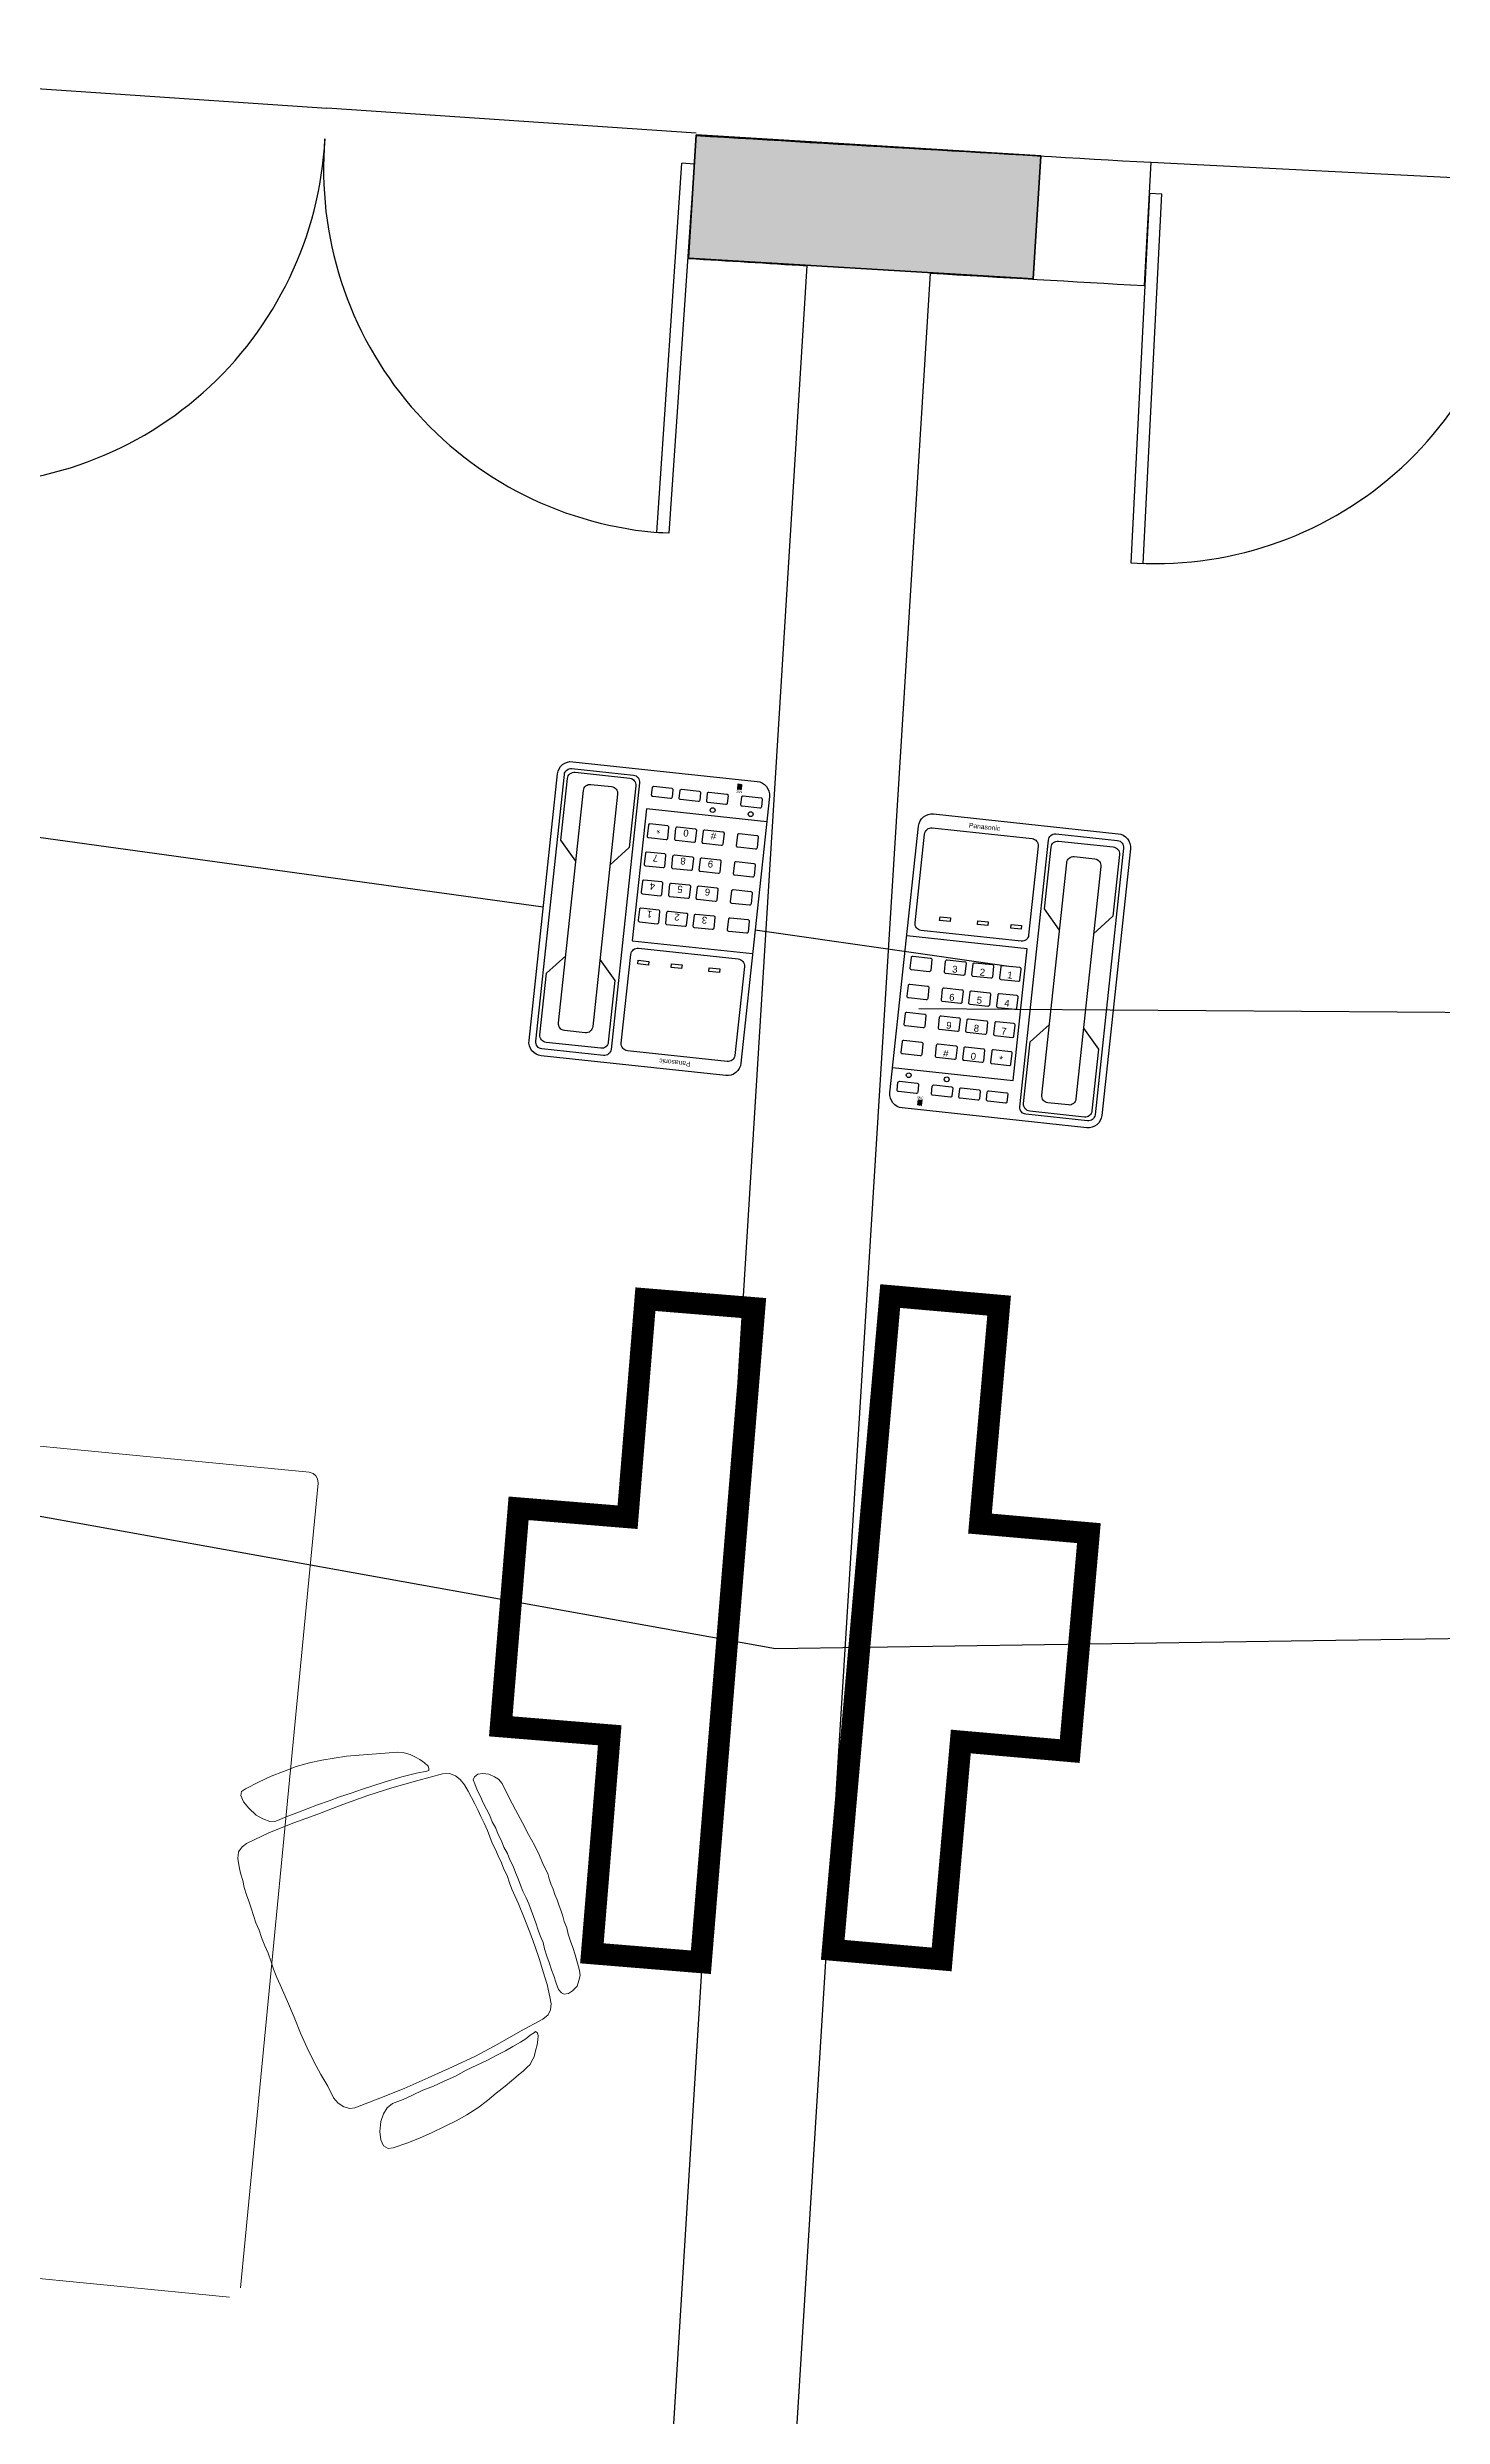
# Model space of a CAD drawing. Header units: inches. Extents: x -221585 to 401252, y -284294 to 332380.
# Drawn here: x 155913.6 to 156196.5, y 38711.8 to 39191.8 of the extents above; entities that cross this region are included whole.
import ezdxf
from ezdxf.enums import TextEntityAlignment as Align

# ---------------------------------------------------------------- set-up
doc = ezdxf.new("R2010")
doc.units = ezdxf.units.IN
doc.header["$MEASUREMENT"] = 0
doc.layers.add('column fa 25', color=3, linetype='Continuous', lineweight=35)
doc.layers.add('FURN', color=56, linetype='Continuous', lineweight=0)
doc.layers.add('ELV points', color=7, linetype='Continuous')
doc.layers.add('Power', color=7, linetype='Continuous')
doc.styles.get("Standard").update_dxf_attribs({"font": 'arial.ttf'})

# ---------------------------------------------------------------- blocks, each defined once
blk = doc.blocks.new('A$C16F118AB')
for points in [[(0.3699, 0.7683), (0.3699, 0.7683), (0.374, 0.7703), (0.374, 0.7744), (0.372, 0.7785), (0.3638, 0.7846), (0.3537, 0.7907), (0.3435, 0.7947), (0.3334, 0.7988), (0.3211, 0.8009), (0.3069, 0.8009), (0.2826, 0.7968), (0.248, 0.7907), (0.2053, 0.7826), (0.1809, 0.7765), (0.1565, 0.7703), (0.1321, 0.7622), (0.1057, 0.7521), (0.0813, 0.7399), (0.0569, 0.7278), (0.0325, 0.7135), (0.0081, 0.6973), (0, 0.6911), (0, 0.683), (0.0061, 0.6708), (0.0182, 0.6586), (0.0346, 0.6464), (0.0487, 0.6403), (0.063, 0.6362), (0.0752, 0.6383), (0.0955, 0.6485), (0.1158, 0.6586), (0.1362, 0.6688), (0.1565, 0.679), (0.1789, 0.6891), (0.1992, 0.6993), (0.2215, 0.7094), (0.2439, 0.7196), (0.2866, 0.7379), (0.3211, 0.7521), (0.3496, 0.7622), (0.3699, 0.7683)], [(0.565, 0.5468), (0.565, 0.5468), (0.5589, 0.559), (0.5528, 0.5733), (0.5446, 0.5854), (0.5386, 0.5977), (0.5305, 0.6118), (0.5243, 0.6241), (0.5162, 0.6362), (0.5101, 0.6485), (0.504, 0.6606), (0.4959, 0.6749), (0.4878, 0.6871), (0.4817, 0.6993), (0.4735, 0.7115), (0.4654, 0.7237), (0.4573, 0.7358), (0.4491, 0.748), (0.439, 0.7582), (0.4288, 0.7642), (0.4166, 0.7683), (0.4024, 0.7663), (0.3537, 0.748), (0.3029, 0.7278), (0.2561, 0.7074), (0.2073, 0.685), (0.1586, 0.6606), (0.1118, 0.6383), (0.065, 0.6139), (0.0203, 0.5875), (0.0122, 0.5794), (0.0061, 0.5692), (0.0061, 0.555), (0.0102, 0.5387), (0.0142, 0.5265), (0.0203, 0.5122), (0.0243, 0.498), (0.0305, 0.4838), (0.0366, 0.4716), (0.0426, 0.4574), (0.0487, 0.4431), (0.0549, 0.429), (0.063, 0.4147), (0.069, 0.4005), (0.0772, 0.3842), (0.0854, 0.37), (0.0934, 0.3537), (0.0996, 0.3394), (0.1077, 0.3232), (0.1158, 0.309), (0.1342, 0.2765), (0.1504, 0.246), (0.1666, 0.2154), (0.1829, 0.187), (0.1992, 0.1606), (0.2154, 0.1362), (0.2317, 0.1138), (0.2459, 0.0914), (0.2561, 0.0813), (0.2683, 0.0752), (0.2805, 0.0732), (0.2906, 0.0752), (0.3394, 0.0996), (0.3862, 0.124), (0.4329, 0.1504), (0.4796, 0.1769), (0.5243, 0.2033), (0.567, 0.2318), (0.6098, 0.2622), (0.6524, 0.2907), (0.6626, 0.3009), (0.6666, 0.311), (0.6666, 0.3232), (0.6626, 0.3374), (0.6545, 0.3618), (0.6443, 0.3862), (0.6341, 0.4106), (0.6219, 0.437), (0.6098, 0.4635), (0.5955, 0.4919), (0.5813, 0.5184), (0.565, 0.5468)], [(0.6341, 0.5854), (0.6341, 0.5854), (0.6239, 0.6017), (0.6138, 0.62), (0.6016, 0.6403), (0.5874, 0.6606), (0.5731, 0.683), (0.5569, 0.7074), (0.5406, 0.7318), (0.5243, 0.7582), (0.5162, 0.7663), (0.5081, 0.7703), (0.4959, 0.7744), (0.4837, 0.7744), (0.4735, 0.7724), (0.4674, 0.7663), (0.4654, 0.7602), (0.4694, 0.7521), (0.4755, 0.7399), (0.4837, 0.7278), (0.4898, 0.7155), (0.4979, 0.7034), (0.5061, 0.6911), (0.5122, 0.679), (0.5203, 0.6668), (0.5264, 0.6546), (0.5345, 0.6424), (0.5406, 0.6302), (0.5487, 0.618), (0.5548, 0.6058), (0.563, 0.5936), (0.569, 0.5814), (0.5752, 0.5692), (0.5813, 0.557), (0.5874, 0.5448), (0.5955, 0.5326), (0.6016, 0.5204), (0.6077, 0.5082), (0.6138, 0.496), (0.6199, 0.4838), (0.626, 0.4696), (0.6321, 0.4574), (0.6382, 0.4452), (0.6422, 0.433), (0.6483, 0.4187), (0.6545, 0.4066), (0.6606, 0.3923), (0.6666, 0.3802), (0.6727, 0.3659), (0.6788, 0.3537), (0.685, 0.3476), (0.691, 0.3456), (0.6992, 0.3476), (0.7073, 0.3537), (0.7154, 0.3638), (0.7174, 0.3761), (0.7195, 0.3862), (0.7174, 0.3964), (0.7114, 0.4106), (0.7053, 0.4269), (0.6992, 0.4411), (0.693, 0.4533), (0.687, 0.4675), (0.6829, 0.4798), (0.6768, 0.4919), (0.6727, 0.5021), (0.6686, 0.5122), (0.6626, 0.5245), (0.6585, 0.5346), (0.6524, 0.5448), (0.6483, 0.555), (0.6422, 0.5651), (0.6382, 0.5753), (0.6341, 0.5854)], [(0.6382, 0.2622), (0.6301, 0.2562), (0.6219, 0.248), (0.6118, 0.2398), (0.5975, 0.2297), (0.5833, 0.2195), (0.567, 0.2094), (0.5487, 0.1972), (0.5284, 0.185), (0.5081, 0.1728), (0.4878, 0.1586), (0.4654, 0.1464), (0.445, 0.1342), (0.4247, 0.124), (0.4044, 0.1118), (0.3862, 0.1017), (0.3658, 0.0914), (0.3557, 0.0813), (0.3496, 0.0691), (0.3455, 0.0529), (0.3455, 0.0326), (0.3496, 0.0162), (0.3557, 0.0041), (0.3658, 0), (0.376, 0.002), (0.4024, 0.0142), (0.4268, 0.0264), (0.4512, 0.0406), (0.4755, 0.0549), (0.4979, 0.0691), (0.5182, 0.0834), (0.5386, 0.0996), (0.5569, 0.1158), (0.5731, 0.1322), (0.5894, 0.1484), (0.6016, 0.1606), (0.6138, 0.1728), (0.6239, 0.183), (0.6301, 0.1911), (0.6362, 0.1972), (0.6382, 0.2033), (0.6422, 0.2134), (0.6443, 0.2257), (0.6463, 0.2378), (0.6463, 0.248), (0.6463, 0.2562), (0.6443, 0.2622), (0.6402, 0.2642), (0.6382, 0.2622)]]:
    blk.add_lwpolyline(points)
blk = doc.blocks.new('vgfsdr')
at = {"layer": 'FURN'}
for p, q in [((-347.094, -114.2795, 9945.7517), (-348.7214, -114.4692, 9945.7517)), ((-346.9973, -114.9327, 9945.7517), (-347.0714, -114.2973, 9945.7517)), ((-348.7382, -114.4834, 9945.7517), (-348.7393, -114.4917, 9945.7517)), ((-348.7348, -114.4768, 9945.7517), (-348.7382, -114.4834, 9945.7517)), ((-348.7293, -114.4721, 9945.7517), (-348.7348, -114.4768, 9945.7517)), ((-348.7214, -114.4692, 9945.7517), (-348.7293, -114.4721, 9945.7517)), ((-348.7393, -114.4917, 9945.7517), (-348.6652, -115.1271, 9945.7517)), ((-347.0152, -114.9552, 9945.7517), (-348.6426, -115.1449, 9945.7517)), ((-347.0152, -114.9552, 9945.7517), (-347.0074, -114.9523, 9945.7517)), ((-347.0074, -114.9523, 9945.7517), (-347.0018, -114.9475, 9945.7517)), ((-347.0018, -114.9475, 9945.7517), (-346.9984, -114.941, 9945.7517)), ((-346.9984, -114.941, 9945.7517), (-346.9973, -114.9327, 9945.7517)), ((-348.6622, -115.1349, 9945.7517), (-348.6652, -115.1271, 9945.7517)), ((-348.6575, -115.1405, 9945.7517), (-348.6622, -115.1349, 9945.7517)), ((-348.651, -115.1438, 9945.7517), (-348.6575, -115.1405, 9945.7517)), ((-348.6426, -115.1449, 9945.7517), (-348.651, -115.1438, 9945.7517))]:
    blk.add_line(p, q, dxfattribs=at)
blk = doc.blocks.new('556w45')
at = {"color": 2}
blk.add_blockref('vgfsdr', (-0.0167, 0.1429), dxfattribs=at)
at = {"layer": 'FURN', "rotation": 96.64795239473506}
blk.add_blockref('A$C16F118AB', (-347.408, -114.2668, 9945.7517), dxfattribs=at)
blk = doc.blocks.new('RYTRTRTRTRT')
at = {"color": 1}
for p, q in [((42.5178, 61.1535), (42.5178, 61.7535)), ((42.5178, 61.7535), (42.5378, 61.7535)), ((42.5378, 61.7535), (42.5378, 61.1535)), ((43.7178, 61.7535), (43.6978, 61.7535)), ((43.6978, 61.7535), (43.6978, 61.1535)), ((43.7178, 61.1535), (43.7178, 61.7535)), ((42.5178, 61.1535), (42.5378, 61.1535)), ((43.7178, 61.1535), (43.6978, 61.1535)), ((42.5178, 61.1035), (43.1178, 61.1035)), ((43.7178, 61.1035), (43.1178, 61.1035))]:
    blk.add_line(p, q, dxfattribs=at)
for centre, start, end in [((42.5278, 61.1634), 359.0371, 90), ((43.7078, 61.1634), 90, 180.9629)]:
    blk.add_arc(centre, 0.5901, start, end, dxfattribs=at)
blk = doc.blocks.new('dd')
at = {"layer": 'column fa 25', "ltscale": 10}
h = blk.add_hatch(color=3, dxfattribs=at)
h.set_gradient(color1=(141, 141, 141), color2=(145, 145, 145), one_color=1, tint=0.57, name='CYLINDER')
h.paths.add_polyline_path([(177327.77, 119885.96), (177352.77, 119885.96), (177352.77, 119955.96), (177327.77, 119955.96)])
at = {"layer": 'column fa 25', "color": 1, "ltscale": 10}
blk.add_lwpolyline([(177327.77, 119885.96), (177352.77, 119885.96), (177352.77, 119955.96), (177327.77, 119955.96)], close=True, dxfattribs=at)
blk = doc.blocks.new('A$C1A3D5E7F')
at = {"color": 1}
for points in [[(6.114, 4.123), (6.114, 0.284, -0.414214), (5.829, 0), (0.284, 0, -0.414214), (0, 0.284), (0, 4.123, -0.414214), (0.284, 4.408), (5.829, 4.408, -0.414214)], [(5.971, 4.123), (5.971, 2.844, -0.414214), (5.829, 2.702), (0.284, 2.702, -0.414214), (0.142, 2.844), (0.142, 4.123, -0.414214), (0.284, 4.266), (5.829, 4.266, -0.414214)], [(5.687, 3.697), (5.687, 3.27, -0.414214), (5.545, 3.128), (0.711, 3.128, -0.414214), (0.568, 3.27), (0.568, 3.697, -0.414214), (0.711, 3.839), (5.545, 3.839, -0.414214)], [(2.423, 2.362), (2.423, 0.284, -0.414214), (2.281, 0.142), (0.433, 0.142, -0.414214), (0.291, 0.284), (0.291, 2.362, -0.414214), (0.433, 2.505), (2.281, 2.505, -0.414214)], [(3.253, 2.028), (3.253, 2.398, 0.414214), (3.225, 2.426), (2.998, 2.426, 0.414214), (2.969, 2.398), (2.969, 2.028, 0.414214), (2.998, 2), (3.225, 2, 0.414214)], [(3.837, 2.028), (3.837, 2.398, 0.414214), (3.808, 2.426), (3.581, 2.426, 0.414214), (3.552, 2.398), (3.552, 2.028, 0.414214), (3.581, 2), (3.808, 2, 0.414214)], [(4.42, 2.028), (4.42, 2.398, 0.414214), (4.391, 2.426), (4.164, 2.426, 0.414214), (4.135, 2.398), (4.135, 2.028, 0.414214), (4.164, 2), (4.391, 2, 0.414214)], [(5.003, 2.028), (5.003, 2.398, 0.414214), (4.975, 2.426), (4.747, 2.426, 0.414214), (4.719, 2.398), (4.719, 2.028, 0.414214), (4.747, 2), (4.975, 2, 0.414214)], [(5.786, 2.398), (5.786, 2.028, -0.414214), (5.757, 2), (5.601, 2, -0.414214), (5.572, 2.028), (5.572, 2.398, -0.414214), (5.601, 2.426), (5.757, 2.426, -0.414214)], [(3.253, 1.825), (3.253, 1.455, -0.414214), (3.225, 1.427), (2.998, 1.427, -0.414214), (2.969, 1.455), (2.969, 1.825, -0.414214), (2.998, 1.853), (3.225, 1.853, -0.414214)], [(3.837, 1.825), (3.837, 1.455, -0.414214), (3.808, 1.427), (3.581, 1.427, -0.414214), (3.552, 1.455), (3.552, 1.825, -0.414214), (3.581, 1.853), (3.808, 1.853, -0.414214)], [(4.42, 1.825), (4.42, 1.455, -0.414214), (4.391, 1.427), (4.164, 1.427, -0.414214), (4.135, 1.455), (4.135, 1.825, -0.414214), (4.164, 1.853), (4.391, 1.853, -0.414214)], [(5.003, 1.825), (5.003, 1.455, -0.414214), (4.975, 1.427), (4.747, 1.427, -0.414214), (4.719, 1.455), (4.719, 1.825, -0.414214), (4.747, 1.853), (4.975, 1.853, -0.414214)], [(5.786, 1.825), (5.786, 1.455, -0.414214), (5.757, 1.427), (5.601, 1.427, -0.414214), (5.572, 1.455), (5.572, 1.825, -0.414214), (5.601, 1.853), (5.757, 1.853, -0.414214)], [(3.253, 1.253), (3.253, 0.883, -0.414214), (3.225, 0.854), (2.998, 0.854, -0.414214), (2.969, 0.883), (2.969, 1.253, -0.414214), (2.998, 1.281), (3.225, 1.281, -0.414214)], [(3.837, 1.253), (3.837, 0.883, -0.414214), (3.808, 0.854), (3.581, 0.854, -0.414214), (3.552, 0.883), (3.552, 1.253, -0.414214), (3.581, 1.281), (3.808, 1.281, -0.414214)], [(4.42, 1.253), (4.42, 0.883, -0.414214), (4.391, 0.854), (4.164, 0.854, -0.414214), (4.135, 0.883), (4.135, 1.253, -0.414214), (4.164, 1.281), (4.391, 1.281, -0.414214)], [(5.003, 1.253), (5.003, 0.883, -0.414214), (4.975, 0.854), (4.747, 0.854, -0.414214), (4.719, 0.883), (4.719, 1.253, -0.414214), (4.747, 1.281), (4.975, 1.281, -0.414214)], [(5.786, 1.253), (5.786, 0.883, -0.414214), (5.757, 0.854), (5.601, 0.854, -0.414214), (5.572, 0.883), (5.572, 1.253, -0.414214), (5.601, 1.281), (5.757, 1.281, -0.414214)], [(3.253, 0.54), (3.253, 0.171, -0.414214), (3.225, 0.142), (2.998, 0.142, -0.414214), (2.969, 0.171), (2.969, 0.54, -0.414214), (2.998, 0.569), (3.225, 0.569, -0.414214)], [(3.837, 0.54), (3.837, 0.171, -0.414214), (3.808, 0.142), (3.581, 0.142, -0.414214), (3.552, 0.171), (3.552, 0.54, -0.414214), (3.581, 0.569), (3.808, 0.569, -0.414214)], [(4.42, 0.54), (4.42, 0.171, -0.414214), (4.391, 0.142), (4.164, 0.142, -0.414214), (4.135, 0.171), (4.135, 0.54, -0.414214), (4.164, 0.569), (4.391, 0.569, -0.414214)], [(5.003, 0.54), (5.003, 0.171, -0.414214), (4.975, 0.142), (4.747, 0.142, -0.414214), (4.719, 0.171), (4.719, 0.54, -0.414214), (4.747, 0.569), (4.975, 0.569, -0.414214)], [(5.786, 0.54), (5.786, 0.171, -0.414214), (5.757, 0.142), (5.601, 0.142, -0.414214), (5.572, 0.171), (5.572, 0.54, -0.414214), (5.601, 0.569), (5.757, 0.569, -0.414214)]]:
    blk.add_lwpolyline(points, format="xyb", close=True, dxfattribs=at)
for points in [[(2.11, 3.128), (1.709, 2.773), (0.426, 2.773, -0.414214), (0.284, 2.915), (0.284, 4.052, -0.414214), (0.426, 4.195), (1.709, 4.195), (2.11, 3.839)], [(4.075, 3.839), (4.475, 4.195), (5.758, 4.195, -0.414214), (5.9, 4.052), (5.9, 2.915, -0.414214), (5.758, 2.773), (4.475, 2.773), (4.075, 3.128)]]:
    blk.add_lwpolyline(points, format="xyb", dxfattribs=at)
blk.add_lwpolyline([(5.306, 0), (5.306, 2.505), (2.565, 2.505), (2.565, 0)], dxfattribs=at)
for points in [[(2.176, 2.339), (2.176, 2.12), (2.1, 2.12), (2.1, 2.339)], [(2.176, 1.645), (2.176, 1.427), (2.1, 1.427), (2.1, 1.645)], [(2.176, 0.86), (2.176, 0.642), (2.1, 0.642), (2.1, 0.86)], [(6.018, 0.662), (6.018, 0.676), (5.912, 0.676), (5.912, 0.662)], [(6.018, 0.645), (6.018, 0.631), (5.912, 0.631), (5.912, 0.645)], [(6.018, 0.614), (6.018, 0.6), (5.912, 0.6), (5.912, 0.614)]]:
    blk.add_lwpolyline(points, close=True, dxfattribs=at)
for centre in [(5.427, 1.138), (5.427, 0.347)]:
    blk.add_circle(centre, 0.0499, dxfattribs=at)
for s, height, p in [('1', 0.142, (3.146, 2.209)), ('4', 0.142, (3.729, 2.209)), ('7', 0.142, (4.312, 2.209)), ('*', 0.142, (4.895, 2.209)), ('Panasonic', 0.0995, (0.151, 1.361)), ('2', 0.142, (3.146, 1.636)), ('5', 0.142, (3.729, 1.636)), ('8', 0.142, (4.312, 1.636)), ('0', 0.142, (4.895, 1.636)), ('3', 0.142, (3.146, 1.064)), ('6', 0.142, (3.729, 1.064)), ('9', 0.142, (4.312, 1.064)), ('#', 0.142, (4.895, 1.064)), ('MIC', 0.0498, (5.864, 0.638))]:
    blk.add_text(s, height=height, rotation=90, dxfattribs=at).set_placement(p, align=Align.MIDDLE)
blk = doc.blocks.new('data')
at = {"layer": 'Power', "color": 3, "const_width": 2}
blk.add_lwpolyline([(58948.65, 155709.82), (58948.65, 155714.82), (58948.65, 155719.82), (58958.65, 155719.82), (58968.65, 155719.82), (58968.65, 155724.82), (58968.65, 155729.82), (58978.65, 155729.82), (58988.65, 155729.82), (58988.65, 155719.82), (59008.65, 155719.82), (59008.65, 155709.82), (58948.65, 155709.82)], dxfattribs=at)

msp = doc.modelspace()

# ---------------------------------------------------------------- linework, layer by layer
at = {"color": 1}
for p, q in [((156014.17, 39017.59), (154111.05, 39279.83)), ((156057.12, 39012.99), (156108.99, 39005.56)), ((156090.29, 38997.11), (157796.77, 38984.91))]:
    msp.add_line(p, q, dxfattribs=at)
at = {"color": 42}
for p, q in [((156061.23, 38867.35), (154139.08, 39212.5)), ((157763.34, 38892.86), (156061.23, 38867.35))]:
    msp.add_line(p, q, dxfattribs=at)
at = {"color": 4, "ltscale": 10}
for p, q in [((156045.12, 39173.96, 0), (156043.62, 39149.12, 0)), ((156137.34, 39168.52), (156135.94, 39143.56)), ((156067.62, 39147.59, 0), (156025.02, 38459.57, 0.42)), ((156092.57, 39146.04, 0), (156049.97, 38458.02, 0.42))]:
    msp.add_line(p, q, dxfattribs=at)
for centre, radius, start, end in [((157374.43, 60931.06, 0), 21797.67, 266.503711, 266.746528), ((159743.51, 99984.97, 0), 60948.34, 266.5196967, 266.5423013), ((157039.08, 55119.51, 0), 16001.46, 266.608878, 266.764419)]:
    msp.add_arc(centre, radius, start, end, dxfattribs=at)

# ---------------------------------------------------------------- block references
at = {"color": 4}
for p, xscale, yscale, zscale, rotation in [((161865.09, 46434.63), 124.9985203967701, 124.9985203967701, 124.9985203967701, 176.115065920611), ((161977.37, 46523.35), 124.9985203967737, 124.9985203967737, 124.9985203967737, 177.1316943542256)]:
    msp.add_blockref('RYTRTRTRTRT', p, dxfattribs=dict(at, xscale=xscale, yscale=yscale, zscale=zscale, rotation=rotation))
at = {"color": 2, "xscale": 100.0000000000068, "yscale": 100.0000000000068, "zscale": 100.0000000000068, "rotation": 257.8247320963117}
msp.add_blockref('556w45', (159789.04, 2400.35, -994575.17), dxfattribs=at)
at = {"linetype": 'ByBlock', "lineweight": -3}
for p, xscale, yscale, zscale, rotation in [((156053.93, 38983.21), 9.800000000000002, 9.800000000000002, 9.800000000000002, 83.88823612437946), ((156090.52, 39036.8), 9.800000000000006, 9.800000000000006, 9.800000000000006, 263.8882361243795)]:
    msp.add_blockref('A$C1A3D5E7F', p, dxfattribs=dict(at, xscale=xscale, yscale=yscale, zscale=zscale, rotation=rotation))
at = {"layer": 'column fa 25', "color": 3, "rotation": 266.5467575427566}
msp.add_blockref('dd', (47058, 223401.07, 0), dxfattribs=at)
at = {"layer": 'ELV points'}
for p, xscale, yscale, zscale, rotation in [((489345.57, -119555.05, -0.42), 2.216327740261544, 2.216327740261544, 2.216327740261544, 85.32211261445319), ((-176247.52, 199318.06), 2.216327740261545, 2.216327740261545, 2.216327740261545, 264.9743003781227)]:
    msp.add_blockref('data', p, dxfattribs=dict(at, xscale=xscale, yscale=yscale, zscale=zscale, rotation=rotation))

doc.saveas('drawing.dxf')
